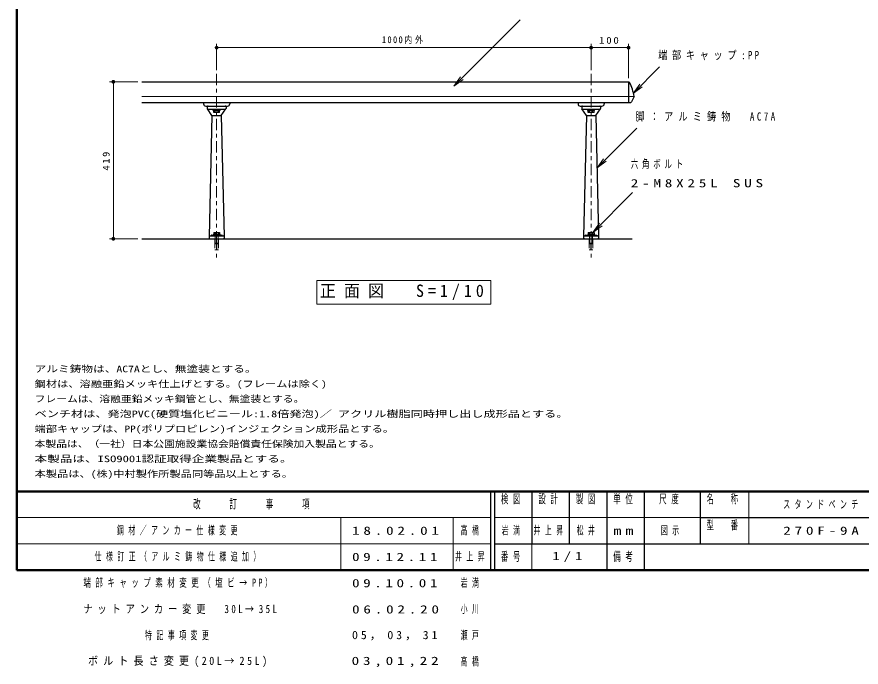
# Model space of a CAD drawing. Units: millimetres on the paper, scale 1:10. Extents: x -365 to 0, y -26 to 257.
# Drawn here: x -365 to -139.6, y -25.9 to 147.6 of the extents above; entities that cross this region are included whole.
import ezdxf
from ezdxf.enums import TextEntityAlignment as Align

# ---------------------------------------------------------------- set-up
doc = ezdxf.new("R2010")
doc.units = ezdxf.units.MM
for name, pattern in [('USER1', [4.5, 2.5, -2]), ('USER2', [6, 3, -1, 1, -1]), ('USER3', [8, 3, -1, 1, -1, 1, -1])]:
    doc.linetypes.add(name, pattern=pattern)
doc.layers.add('LY_1', color=7, linetype='Continuous', lineweight=25)
doc.layers.add('LY_3', color=7, linetype='Continuous', lineweight=13)
doc.styles.add('ＭＳ ゴシック', font='')
doc.styles.get('ＭＳ ゴシック').set_extended_font_data('MS Gothic')

# ---------------------------------------------------------------- blocks, each defined once
blk = doc.blocks.new('open_arrow')
at = {"color": 0, "linetype": 'Continuous', "lineweight": -2}
blk.add_lwpolyline([(7.5, 1.25), (0, 0), (7.5, -1.25)], dxfattribs=at)
blk = doc.blocks.new('filled_dot')
at = {"color": 0, "linetype": 'Continuous', "lineweight": -2, "const_width": 1.25}
blk.add_lwpolyline([(-0.625, 0, 1), (0.625, 0, 1)], format="xyb", close=True, dxfattribs=at)

msp = doc.modelspace()

# ---------------------------------------------------------------- linework, layer by layer
at = {"layer": 'LY_1', "lineweight": 13}
for p, q in [((-248.276, 129.152), (-230.598, 146.83)), ((-311.658, 133.424), (-311.658, 140.424)), ((-211.658, 133.424), (-211.658, 140.424)), ((-201.658, 131.324), (-201.658, 140.424)), ((-311.658, 139.424), (-211.658, 139.424)), ((-211.658, 139.424), (-201.658, 139.424)), ((-200.458, 127.231), (-193.387, 134.302)), ((-332.658, 130.324), (-340.237, 130.324)), ((-339.237, 88.424), (-339.237, 130.324)), ((-331.658, 126.382), (-200.365, 126.382)), ((-210.083, 107.323), (-199.476, 117.929)), ((-332.658, 88.424), (-340.237, 88.424)), ((-238.408, 77.294), (-284.908, 77.294)), ((-284.908, 77.294), (-284.908, 70.994)), ((-238.408, 70.994), (-238.408, 77.294)), ((-284.908, 70.994), (-238.408, 70.994))]:
    msp.add_line(p, q, dxfattribs=at)
at = {"layer": 'LY_1', "linetype": 'USER2', "lineweight": 13}
for p, q in [((-311.658, 132.424), (-311.658, 83.424)), ((-211.658, 132.424), (-211.658, 83.424))]:
    msp.add_line(p, q, dxfattribs=at)
at = {"layer": 'LY_1'}
for p, q in [((-331.658, 130.324), (-201.658, 130.324)), ((-201.658, 130.324), (-201.658, 124.824)), ((-201.577, 130.224), (-201.658, 130.224)), ((-200.158, 126.424), (-200.902, 124.935)), ((-331.658, 124.824), (-201.081, 124.824)), ((-315.158, 124.824), (-315.158, 124.424)), ((-308.158, 124.824), (-308.158, 124.424)), ((-215.158, 124.824), (-215.158, 124.424)), ((-208.158, 124.824), (-208.158, 124.424)), ((-314.558, 123.824), (-308.758, 123.824)), ((-314.158, 123.624), (-314.158, 123.224)), ((-312.908, 121.324), (-314.123, 123.111)), ((-313.958, 123.024), (-309.358, 123.024)), ((-312.658, 123.024), (-312.658, 122.924)), ((-312.558, 122.664), (-312.558, 122.824)), ((-312.558, 122.824), (-310.758, 122.824)), ((-310.758, 122.664), (-312.558, 122.664)), ((-312.448, 122.114), (-312.448, 122.664)), ((-310.868, 122.114), (-312.448, 122.114)), ((-312.053, 122.114), (-312.053, 122.664)), ((-311.263, 122.114), (-311.263, 122.664)), ((-310.868, 122.114), (-310.868, 122.664)), ((-310.758, 122.664), (-310.758, 122.824)), ((-310.658, 123.024), (-310.658, 122.924)), ((-310.408, 121.324), (-309.192, 123.111)), ((-309.158, 123.624), (-309.158, 123.224)), ((-214.558, 123.824), (-208.758, 123.824)), ((-214.158, 123.624), (-214.158, 123.224)), ((-212.908, 121.324), (-214.123, 123.111)), ((-213.958, 123.024), (-209.358, 123.024)), ((-212.658, 123.024), (-212.658, 122.924)), ((-212.558, 122.664), (-212.558, 122.824)), ((-212.558, 122.824), (-210.758, 122.824)), ((-210.758, 122.664), (-212.558, 122.664)), ((-212.448, 122.114), (-212.448, 122.664)), ((-210.868, 122.114), (-212.448, 122.114)), ((-212.053, 122.114), (-212.053, 122.664)), ((-211.263, 122.114), (-211.263, 122.664)), ((-210.868, 122.114), (-210.868, 122.664)), ((-210.758, 122.664), (-210.758, 122.824)), ((-210.658, 123.024), (-210.658, 122.924)), ((-210.408, 121.324), (-209.192, 123.111)), ((-209.158, 123.624), (-209.158, 123.224)), ((-312.908, 121.324), (-313.658, 89.029)), ((-312.908, 121.324), (-310.408, 121.324)), ((-310.408, 121.324), (-309.658, 89.029)), ((-212.908, 121.324), (-213.658, 89.029)), ((-212.908, 121.324), (-210.408, 121.324)), ((-210.408, 121.324), (-209.658, 89.029)), ((-331.658, 88.424), (-200.658, 88.424)), ((-313.658, 89.024), (-313.658, 88.624)), ((-313.458, 89.224), (-309.858, 89.224)), ((-313.158, 89.324), (-313.158, 89.224)), ((-313.058, 89.424), (-310.258, 89.424)), ((-310.158, 89.324), (-310.158, 89.224)), ((-309.658, 89.024), (-309.658, 88.624)), ((-213.658, 89.024), (-213.658, 88.624)), ((-213.458, 89.224), (-209.858, 89.224)), ((-213.158, 89.324), (-213.158, 89.224)), ((-213.058, 89.424), (-210.258, 89.424)), ((-210.158, 89.324), (-210.158, 89.224)), ((-209.658, 89.024), (-209.658, 88.624))]:
    msp.add_line(p, q, dxfattribs=at)
at = {"layer": 'LY_1', "color": 2, "lineweight": 13}
msp.add_line((-211.181, 90.134), (-200.574, 100.741), dxfattribs=at)
at = {"layer": 'LY_1', "color": 2}
for p, q in [((-312.558, 89.584), (-312.558, 89.424)), ((-312.558, 89.584), (-310.758, 89.584)), ((-312.558, 89.424), (-310.758, 89.424)), ((-312.448, 90.134), (-310.868, 90.134)), ((-312.448, 90.134), (-312.448, 89.584)), ((-312.053, 90.134), (-312.053, 89.584)), ((-311.263, 90.134), (-311.263, 89.584)), ((-310.868, 90.134), (-310.868, 89.584)), ((-310.758, 89.584), (-310.758, 89.424)), ((-212.558, 89.584), (-212.558, 89.424)), ((-212.558, 89.584), (-210.758, 89.584)), ((-212.558, 89.424), (-210.758, 89.424)), ((-212.448, 90.134), (-210.868, 90.134)), ((-212.448, 90.134), (-212.448, 89.584)), ((-212.053, 90.134), (-212.053, 89.584)), ((-211.263, 90.134), (-211.263, 89.584)), ((-210.868, 90.134), (-210.868, 89.584)), ((-210.758, 89.584), (-210.758, 89.424))]:
    msp.add_line(p, q, dxfattribs=at)
at = {"layer": 'LY_1', "color": 2, "linetype": 'USER1', "lineweight": 13}
for p, q in [((-312.158, 88.424), (-311.158, 88.424)), ((-312.158, 88.424), (-312.158, 85.474)), ((-311.158, 88.424), (-311.158, 85.474)), ((-212.158, 88.424), (-211.158, 88.424)), ((-212.158, 88.424), (-212.158, 85.474)), ((-211.158, 88.424), (-211.158, 85.474)), ((-311.708, 86.924), (-311.708, 85.424)), ((-311.708, 86.924), (-311.608, 86.924)), ((-311.608, 86.924), (-311.608, 85.424)), ((-211.708, 86.924), (-211.708, 85.424)), ((-211.708, 86.924), (-211.608, 86.924)), ((-211.608, 86.924), (-211.608, 85.424)), ((-312.108, 85.424), (-312.158, 85.474)), ((-312.158, 85.474), (-311.708, 85.474)), ((-312.108, 85.424), (-311.708, 85.424)), ((-311.158, 85.474), (-311.608, 85.474)), ((-311.208, 85.424), (-311.608, 85.424)), ((-311.208, 85.424), (-311.158, 85.474)), ((-212.108, 85.424), (-212.158, 85.474)), ((-212.158, 85.474), (-211.708, 85.474)), ((-212.108, 85.424), (-211.708, 85.424)), ((-211.158, 85.474), (-211.608, 85.474)), ((-211.208, 85.424), (-211.608, 85.424)), ((-211.208, 85.424), (-211.158, 85.474))]:
    msp.add_line(p, q, dxfattribs=at)
at = {"layer": 'LY_1', "linetype": 'USER1', "lineweight": 13}
for p, q in [((-312.058, 89.424), (-312.058, 87.084)), ((-311.258, 89.424), (-311.258, 87.084)), ((-212.058, 89.424), (-212.058, 87.084)), ((-211.258, 89.424), (-211.258, 87.084)), ((-312.058, 87.084), (-311.258, 87.084)), ((-212.058, 87.084), (-211.258, 87.084))]:
    msp.add_line(p, q, dxfattribs=at)
at = {"layer": 'LY_1', "linetype": 'USER3', "lineweight": 13}
for p, q in [((-311.99, 87.224), (-311.325, 87.224)), ((-211.99, 87.224), (-211.325, 87.224))]:
    msp.add_line(p, q, dxfattribs=at)
at = {"layer": 'LY_1'}
for centre, radius, start, end in [((-201.577, 130.024), 0.2, 27.94346, 90), ((-212.002, 124.495), 12, 9.25276, 27.94346), ((-314.558, 124.424), 0.6, 179.99999, 270), ((-308.758, 124.424), 0.6, 270, 0), ((-214.558, 124.424), 0.6, 179.99999, 270), ((-208.758, 124.424), 0.6, 270, 0), ((-201.081, 125.024), 0.2, 270, 333.43521), ((-313.958, 123.624), 0.2, 89.99998, 179.99996), ((-313.958, 123.224), 0.2, 179.99998, 270.00003), ((-312.558, 122.924), 0.1, 179.99998, 270.00003), ((-310.758, 122.924), 0.1, 270.00002, 0), ((-309.358, 123.624), 0.2, 0, 89.99998), ((-309.358, 123.224), 0.2, 270.00002, 0), ((-213.958, 123.624), 0.2, 89.99998, 179.99996), ((-213.958, 123.224), 0.2, 179.99998, 270.00003), ((-212.558, 122.924), 0.1, 179.99998, 270.00003), ((-210.758, 122.924), 0.1, 270.00002, 0), ((-209.358, 123.624), 0.2, 0, 89.99998), ((-209.358, 123.224), 0.2, 270.00002, 0), ((-313.458, 89.024), 0.2, 89.99998, 179.99996), ((-313.458, 88.624), 0.2, 179.99998, 270.00003), ((-313.058, 89.324), 0.1, 89.99998, 179.99996), ((-310.258, 89.324), 0.1, 0, 89.99998), ((-309.858, 89.024), 0.2, 0, 89.99998), ((-309.858, 88.624), 0.2, 270.00002, 0), ((-213.458, 89.024), 0.2, 89.99998, 179.99996), ((-213.458, 88.624), 0.2, 179.99998, 270.00003), ((-213.058, 89.324), 0.1, 89.99998, 179.99996), ((-210.258, 89.324), 0.1, 0, 89.99998), ((-209.858, 89.024), 0.2, 0, 89.99998), ((-209.858, 88.624), 0.2, 270.00002, 0)]:
    msp.add_arc(centre, radius, start, end, dxfattribs=at)
at = {"layer": 'LY_3', "lineweight": 50}
for p, q in [((-365, 257), (-365, 0)), ((-365, 21), (0, 21)), ((-365, 0), (0, 0))]:
    msp.add_line(p, q, dxfattribs=at)
at = {"layer": 'LY_3', "lineweight": 25}
for p, q in [((-238.5, 21), (-238.5, 0)), ((-237.5, 21), (-237.5, 0)), ((-227.5, 21), (-227.5, 7)), ((-217.5, 21), (-217.5, 7)), ((-207.5, 21), (-207.5, 0)), ((-197.5, 21), (-197.5, 7)), ((-182.5, 21), (-182.5, 7)), ((-182.5, 14), (-70, 14)), ((-237.5, 7), (0, 7)), ((-197.5, 7), (-197.5, 0))]:
    msp.add_line(p, q, dxfattribs=at)
at = {"layer": 'LY_3'}
for p, q in [((-169.5, 21), (-169.5, 7)), ((-365, 14), (-238.5, 14)), ((-278.5, 14), (-278.5, 0)), ((-248.5, 14), (-248.5, 0)), ((-237.5, 14), (-182.5, 14)), ((-365, 7), (-238.5, 7)), ((-227.5, 7), (-227.5, 0))]:
    msp.add_line(p, q, dxfattribs=at)

# ---------------------------------------------------------------- block references
at = {"layer": 'LY_1', "lineweight": 13, "xscale": 0.4, "yscale": 0.4}
for p in [(-311.658, 139.424), (-211.658, 139.424)]:
    msp.add_blockref('filled_dot', p, dxfattribs=at)
for name, p, rotation in [('filled_dot', (-201.658, 139.424), 180), ('filled_dot', (-339.237, 130.324), 270), ('open_arrow', (-248.276, 129.152), 45), ('open_arrow', (-200.458, 127.231), 45), ('open_arrow', (-210.083, 107.323), 45), ('filled_dot', (-339.237, 88.424), 90)]:
    msp.add_blockref(name, p, dxfattribs=dict(at, rotation=rotation))
at = {"layer": 'LY_1', "color": 2, "lineweight": 13, "xscale": 0.4, "yscale": 0.4, "rotation": 45}
msp.add_blockref('open_arrow', (-211.181, 90.134), dxfattribs=at)

# ---------------------------------------------------------------- texts
at = {"layer": 'LY_1', "style": 'ＭＳ ゴシック'}
for s, width, p in [('アルミ鋳物は、AC7Aとし、無塗装とする。', 1.3, (-360.264, 52.273)), ('鋼材は、溶融亜鉛メッキ仕上げとする。(フレームは除く)', 1.25, (-360.264, 48.273)), ('フレームは、溶融亜鉛メッキ鋼管とし、無塗装とする。', 1.2, (-360.264, 44.273)), ('ベンチ材は、発泡PVC(硬質塩化ビニール:1.8倍発泡)／ アクリル樹脂同時押し出し成形品とする。', 1.35, (-360.264, 40.273)), ('端部キャップは、PP(ポリプロピレン)インジェクション成形品とする。', 1.25, (-360.264, 36.273)), ('本製品は、（一社）日本公園施設業協会賠償責任保険加入製品とする。', 1.2, (-360.264, 32.273)), ('本製品は、ISO9001認証取得企業製品とする。', 1.4, (-360.264, 28.273)), ('本製品は、(株)中村製作所製品同等品以上とする。', 1.25, (-360.264, 24.273))]:
    msp.add_text(s, height=1.76, dxfattribs=dict(at, width=width)).set_placement(p, align=Align.BOTTOM_LEFT)
for s, insert, char_height, attachment_point in [('\\T1.33;\\W0.85;1000内外', (-261.658, 140.424), 1.833, 8), ('\\T1.33;\\W1.15;100', (-206.658, 140.424), 1.833, 8), ('\\T1.5;\\W0.8;端部キャップ:PP', (-193.761, 137.302), 2.199, 4), ('\\T1.55;\\W0.8;脚：アルミ鋳物\u3000AC7A', (-199.797, 120.929), 2.199, 4), ('\\T1.5;\\W0.95;正面図\u3000S=1/10', (-261.658, 74.144), 3.299, 5), ('\\T1.64;\\W0.6;スタンドベンチ', (-149.75, 17.5), 2.199, 5), ('\\T1.64;\\W0.6;鋼材／アンカー仕様変更', (-338.25, 10.5), 2.199, 4), ('\\T1.5;\\W1.35;18.02.01', (-275.5, 10.5), 2.199, 4), ('\\T1.64;\\W0.6;高橋', (-246.5, 10.5), 2.199, 4), ('\\T1.64;\\W0.6;岩満', (-232.5, 10.5), 2.199, 5), ('\\T1.64;\\W0.6;井上昇', (-222.5, 10.5), 2.199, 5), ('\\T1.64;\\W0.6;松井', (-212.5, 10.5), 2.199, 5), ('\\T1.64;\\W0.6;図示', (-190, 10.5), 2.199, 5), ('\\T1.5;\\W1.35;270F-9A', (-149.75, 10.5), 2.199, 5), ('\\T1.64;\\W0.6;仕様訂正（アルミ鋳物仕様追加）', (-344.25, 3.5), 2.199, 4), ('\\T1.47;\\W1.35;09.12.11', (-275.5, 3.5), 2.199, 4), ('\\T1.64;\\W0.6;井上昇', (-248, 3.5), 2.199, 4), ('\\T1.5;\\W1.35;1/1', (-217.5, 3.5), 2.199, 5), ('\\T1.6;\\W0.65;端部キャップ素材変更（塩ビ→PP）', (-347.25, -3.5), 2.199, 4), ('\\T1.64;\\W0.6;岩満', (-246.5, -3.5), 2.199, 4), ('\\T1.47;\\W1.35;09.10.01', (-275.5, -3.5), 2.199, 4), ('\\T1.53;\\W0.8;ナットアンカー変更\u300030L→35L', (-347.25, -10.5), 2.199, 4), ('\\T1.64;\\W0.6;小川', (-246.5, -10.5), 2.199, 4), ('\\T1.5;\\W1.35;06.02.20', (-275.5, -10.5), 2.199, 4), ('\\T1.64;\\W0.6;特記事項変更', (-330.75, -17.5), 2.199, 4), ('\\T1.5;\\W1.05;05，03，31', (-275.5, -17.5), 2.199, 4), ('\\T1.64;\\W0.6;瀬戸', (-246.5, -17.5), 2.199, 4), ('\\T1.5;\\W0.9;ボルト長さ変更(20L→25L)', (-321.75, -24.5), 2.199, 5), ('\\T1.5;\\W1.35;03,01,22', (-263.5, -24.5), 2.199, 5), ('\\T1.64;\\W0.6;高橋', (-243.5, -24.5), 2.199, 5)]:
    msp.add_mtext(s, dxfattribs=dict(at, insert=insert, char_height=char_height, attachment_point=attachment_point))
at = {"layer": 'LY_1', "insert": (-340.237, 109.374), "char_height": 1.833, "attachment_point": 8, "rotation": 90, "style": 'ＭＳ ゴシック'}
msp.add_mtext('\\T1.33;\\W1.1;419', dxfattribs=at)
at = {"layer": 'LY_1', "color": 2, "char_height": 2.199, "attachment_point": 4, "style": 'ＭＳ ゴシック'}
for s, insert in [('\\T1.5;\\W0.65;六角ボルト', (-201.076, 108.241)), ('\\T1.5;\\W1.35;2-M8X25L\\~SUS', (-201.076, 103.241))]:
    msp.add_mtext(s, dxfattribs=dict(at, insert=insert))
at = {"layer": 'LY_3', "color": 4, "char_height": 2.346, "style": 'ＭＳ ゴシック'}
for s, insert, attachment_point in [('\\T1.64;\\W0.6;検図', (-232.5, 20.167), 2), ('\\T1.64;\\W0.6;設計', (-222.5, 20.167), 2), ('\\T1.64;\\W0.6;製図', (-212.5, 20.167), 2), ('\\T1.64;\\W0.6;単位', (-202.5, 20.167), 2), ('\\T1.64;\\W0.6;尺度', (-190.25, 20.167), 2), ('\\T1.64;\\W0.6;名\u3000称', (-176, 20.167), 2), ('\\T1.64;\\W0.6;改\u3000\u3000訂\u3000\u3000事\u3000\u3000項', (-301.75, 17.5), 5), ('\\T1.64;\\W0.6;型\u3000番', (-176, 13.167), 2), ('\\T1.5;\\W1.35;mm', (-202.5, 10.5), 5), ('\\T1.64;\\W0.6;番号', (-232.5, 3.5), 5), ('\\T1.64;\\W0.6;備考', (-202.5, 3.5), 5)]:
    msp.add_mtext(s, dxfattribs=dict(at, insert=insert, attachment_point=attachment_point))

doc.saveas('drawing.dxf')
